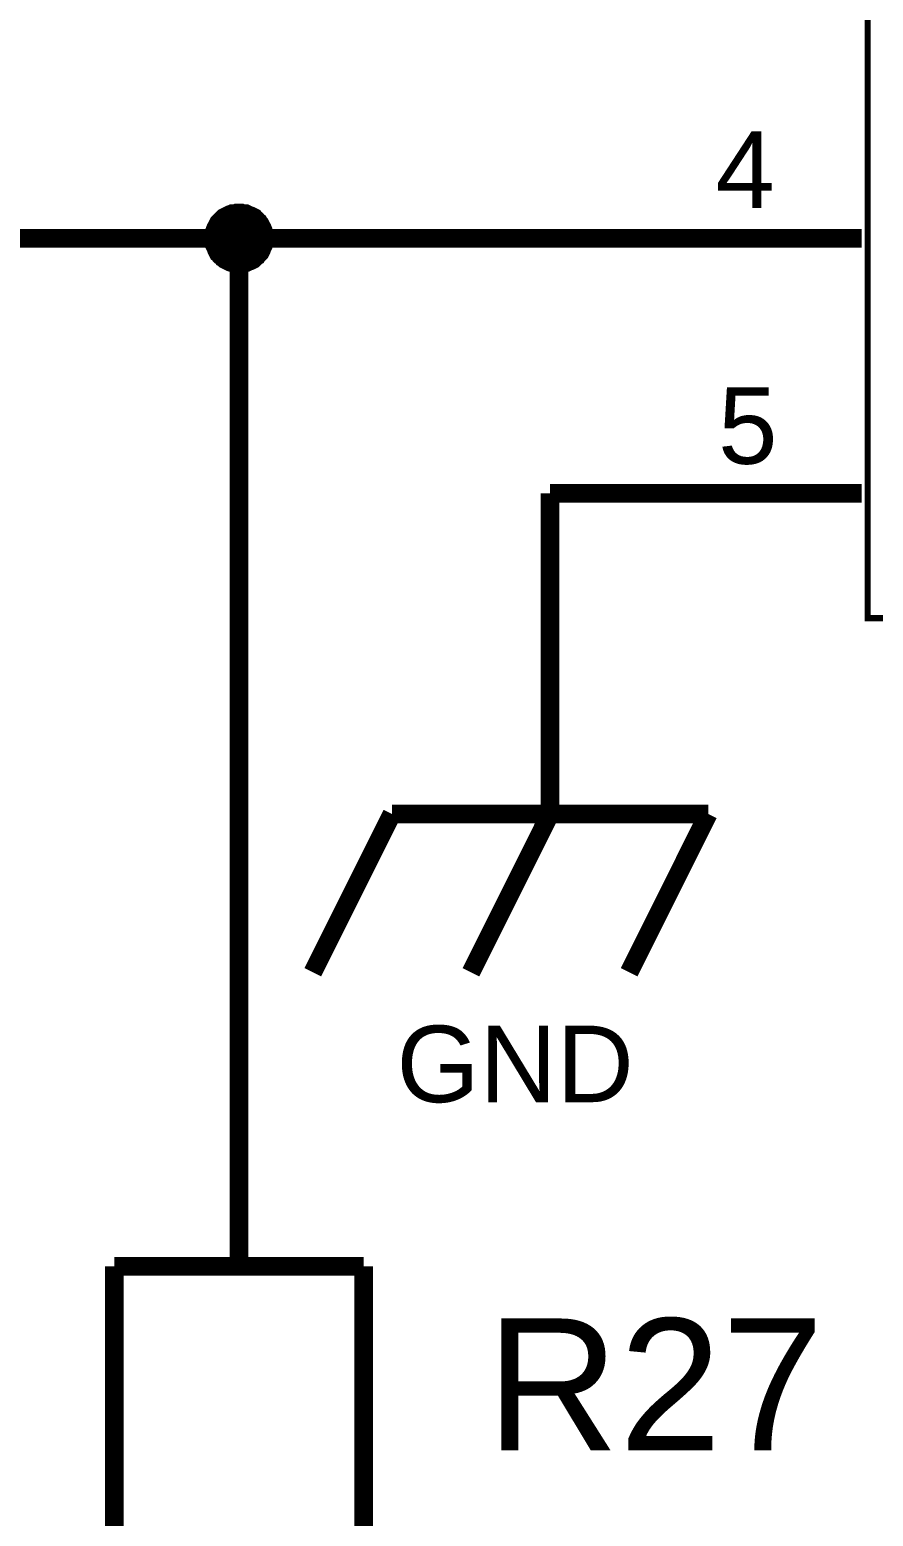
# Model space of a CAD drawing. Header units: millimetres. Extents: x 0 to 594, y 0 to 420.
# Drawn here: x 314.62 to 328.17, y 287.28 to 311.14 of the extents above; entities that cross this region are included whole.
import ezdxf

# ---------------------------------------------------------------- set-up
doc = ezdxf.new("R2010")
doc.units = ezdxf.units.MM
doc.layers.add('Sheet', color=255, linetype='Continuous')
doc.styles.get("Standard").update_dxf_attribs({"font": 'arial.ttf'})

msp = doc.modelspace()

# ---------------------------------------------------------------- linework, layer by layer
at = {"layer": 'Sheet', "color": 0, "const_width": 0.0991}
for points in [[(328.082, 317.699), (328.082, 301.696), (341.978, 301.696), (341.978, 317.699), (328.082, 317.699), (328.082, 317.699)], [(328.082, 317.699), (341.978, 317.699), (341.978, 301.696), (328.082, 301.696), (328.082, 317.699)]]:
    msp.add_lwpolyline(points, close=True, dxfattribs=at)
at = {"layer": 'Sheet', "color": 0}
for points, const_width in [([(317.478, 307.793), (317.478, 307.824), (317.478, 307.845), (317.489, 307.867), (317.489, 307.898), (317.489, 307.92), (317.499, 307.941), (317.51, 307.972), (317.52, 307.994), (317.531, 308.015), (317.542, 308.036), (317.552, 308.057), (317.563, 308.078), (317.573, 308.099), (317.594, 308.121), (317.605, 308.131), (317.626, 308.152), (317.647, 308.174), (317.658, 308.184), (317.679, 308.205), (317.7, 308.216), (317.721, 308.226), (317.743, 308.237), (317.764, 308.248), (317.785, 308.258), (317.806, 308.269), (317.838, 308.279), (317.859, 308.29), (317.88, 308.29), (317.912, 308.29), (317.933, 308.301), (317.954, 308.301), (317.986, 308.301)], 0.0991), ([(317.478, 307.793), (317.478, 307.824), (317.478, 307.845), (317.489, 307.867), (317.489, 307.898), (317.489, 307.92), (317.499, 307.941), (317.51, 307.972), (317.52, 307.994), (317.531, 308.015), (317.542, 308.036), (317.552, 308.057), (317.563, 308.078), (317.573, 308.099), (317.594, 308.121), (317.605, 308.131), (317.626, 308.152), (317.647, 308.174), (317.658, 308.184), (317.679, 308.205), (317.7, 308.216), (317.721, 308.226), (317.743, 308.237), (317.764, 308.248), (317.785, 308.258), (317.806, 308.269), (317.838, 308.279), (317.859, 308.29), (317.88, 308.29), (317.912, 308.29), (317.933, 308.301), (317.954, 308.301), (317.986, 308.301)], 0.0991), ([(317.478, 307.793), (317.478, 307.824), (317.478, 307.845), (317.489, 307.867), (317.489, 307.898), (317.489, 307.92), (317.499, 307.941), (317.51, 307.972), (317.52, 307.994), (317.531, 308.015), (317.542, 308.036), (317.552, 308.057), (317.563, 308.078), (317.573, 308.099), (317.594, 308.121), (317.605, 308.131), (317.626, 308.152), (317.647, 308.174), (317.658, 308.184), (317.679, 308.205), (317.7, 308.216), (317.721, 308.226), (317.743, 308.237), (317.764, 308.248), (317.785, 308.258), (317.806, 308.269), (317.838, 308.279), (317.859, 308.29), (317.88, 308.29), (317.912, 308.29), (317.933, 308.301), (317.954, 308.301), (317.986, 308.301)], 0.0991), ([(317.478, 307.793), (317.478, 307.824), (317.478, 307.845), (317.489, 307.867), (317.489, 307.898), (317.489, 307.92), (317.499, 307.941), (317.51, 307.972), (317.52, 307.994), (317.531, 308.015), (317.542, 308.036), (317.552, 308.057), (317.563, 308.078), (317.573, 308.099), (317.594, 308.121), (317.605, 308.131), (317.626, 308.152), (317.647, 308.174), (317.658, 308.184), (317.679, 308.205), (317.7, 308.216), (317.721, 308.226), (317.743, 308.237), (317.764, 308.248), (317.785, 308.258), (317.806, 308.269), (317.838, 308.279), (317.859, 308.29), (317.88, 308.29), (317.912, 308.29), (317.933, 308.301), (317.954, 308.301), (317.986, 308.301)], 0.0991), ([(317.478, 307.793), (317.478, 307.824), (317.478, 307.845), (317.489, 307.867), (317.489, 307.898), (317.489, 307.92), (317.499, 307.941), (317.51, 307.972), (317.52, 307.994), (317.531, 308.015), (317.542, 308.036), (317.552, 308.057), (317.563, 308.078), (317.573, 308.099), (317.594, 308.121), (317.605, 308.131), (317.626, 308.152), (317.647, 308.174), (317.658, 308.184), (317.679, 308.205), (317.7, 308.216), (317.721, 308.226), (317.743, 308.237), (317.764, 308.248), (317.785, 308.258), (317.806, 308.269), (317.838, 308.279), (317.859, 308.29), (317.88, 308.29), (317.912, 308.29), (317.933, 308.301), (317.954, 308.301), (317.986, 308.301)], 0.0991), ([(317.478, 307.793), (317.478, 307.824), (317.478, 307.845), (317.489, 307.867), (317.489, 307.898), (317.489, 307.92), (317.499, 307.941), (317.51, 307.972), (317.52, 307.994), (317.531, 308.015), (317.542, 308.036), (317.552, 308.057), (317.563, 308.078), (317.573, 308.099), (317.594, 308.121), (317.605, 308.131), (317.626, 308.152), (317.647, 308.174), (317.658, 308.184), (317.679, 308.205), (317.7, 308.216), (317.721, 308.226), (317.743, 308.237), (317.764, 308.248), (317.785, 308.258), (317.806, 308.269), (317.838, 308.279), (317.859, 308.29), (317.88, 308.29), (317.912, 308.29), (317.933, 308.301), (317.954, 308.301), (317.986, 308.301)], 0.0991), ([(317.478, 307.793), (317.478, 307.824), (317.478, 307.845), (317.489, 307.867), (317.489, 307.898), (317.489, 307.92), (317.499, 307.941), (317.51, 307.972), (317.52, 307.994), (317.531, 308.015), (317.542, 308.036), (317.552, 308.057), (317.563, 308.078), (317.573, 308.099), (317.594, 308.121), (317.605, 308.131), (317.626, 308.152), (317.647, 308.174), (317.658, 308.184), (317.679, 308.205), (317.7, 308.216), (317.721, 308.226), (317.743, 308.237), (317.764, 308.248), (317.785, 308.258), (317.806, 308.269), (317.838, 308.279), (317.859, 308.29), (317.88, 308.29), (317.912, 308.29), (317.933, 308.301), (317.954, 308.301), (317.986, 308.301)], 0.0991), ([(317.478, 307.793), (317.478, 307.824), (317.478, 307.845), (317.489, 307.867), (317.489, 307.898), (317.489, 307.92), (317.499, 307.941), (317.51, 307.972), (317.52, 307.994), (317.531, 308.015), (317.542, 308.036), (317.552, 308.057), (317.563, 308.078), (317.573, 308.099), (317.594, 308.121), (317.605, 308.131), (317.626, 308.152), (317.647, 308.174), (317.658, 308.184), (317.679, 308.205), (317.7, 308.216), (317.721, 308.226), (317.743, 308.237), (317.764, 308.248), (317.785, 308.258), (317.806, 308.269), (317.838, 308.279), (317.859, 308.29), (317.88, 308.29), (317.912, 308.29), (317.933, 308.301), (317.954, 308.301), (317.986, 308.301)], 0.0991), ([(317.986, 308.301), (317.986, 308.301)], 0.0991), ([(317.986, 308.301), (318.007, 308.301), (318.039, 308.301), (318.06, 308.29), (318.092, 308.29), (318.113, 308.29), (318.134, 308.279), (318.155, 308.269), (318.176, 308.258), (318.208, 308.248), (318.229, 308.237), (318.251, 308.226), (318.272, 308.216), (318.293, 308.205), (318.303, 308.184), (318.325, 308.174), (318.346, 308.152), (318.356, 308.131), (318.378, 308.121), (318.388, 308.099), (318.409, 308.078), (318.42, 308.057), (318.43, 308.036), (318.441, 308.015), (318.452, 307.994), (318.462, 307.972), (318.473, 307.941), (318.473, 307.92), (318.483, 307.898), (318.483, 307.867), (318.494, 307.845), (318.494, 307.824), (318.494, 307.793)], 0.0991), ([(317.986, 308.301), (317.986, 308.301)], 0.0991), ([(317.986, 308.301), (318.007, 308.301), (318.039, 308.301), (318.06, 308.29), (318.092, 308.29), (318.113, 308.29), (318.134, 308.279), (318.155, 308.269), (318.176, 308.258), (318.208, 308.248), (318.229, 308.237), (318.251, 308.226), (318.272, 308.216), (318.293, 308.205), (318.303, 308.184), (318.325, 308.174), (318.346, 308.152), (318.356, 308.131), (318.378, 308.121), (318.388, 308.099), (318.409, 308.078), (318.42, 308.057), (318.43, 308.036), (318.441, 308.015), (318.452, 307.994), (318.462, 307.972), (318.473, 307.941), (318.473, 307.92), (318.483, 307.898), (318.483, 307.867), (318.494, 307.845), (318.494, 307.824), (318.494, 307.793)], 0.0991), ([(317.986, 308.301), (317.986, 308.301)], 0.0991), ([(317.986, 308.301), (318.007, 308.301), (318.039, 308.301), (318.06, 308.29), (318.092, 308.29), (318.113, 308.29), (318.134, 308.279), (318.155, 308.269), (318.176, 308.258), (318.208, 308.248), (318.229, 308.237), (318.251, 308.226), (318.272, 308.216), (318.293, 308.205), (318.303, 308.184), (318.325, 308.174), (318.346, 308.152), (318.356, 308.131), (318.378, 308.121), (318.388, 308.099), (318.409, 308.078), (318.42, 308.057), (318.43, 308.036), (318.441, 308.015), (318.452, 307.994), (318.462, 307.972), (318.473, 307.941), (318.473, 307.92), (318.483, 307.898), (318.483, 307.867), (318.494, 307.845), (318.494, 307.824), (318.494, 307.793)], 0.0991), ([(317.986, 308.301), (317.986, 308.301)], 0.0991), ([(317.986, 308.301), (318.007, 308.301), (318.039, 308.301), (318.06, 308.29), (318.092, 308.29), (318.113, 308.29), (318.134, 308.279), (318.155, 308.269), (318.176, 308.258), (318.208, 308.248), (318.229, 308.237), (318.251, 308.226), (318.272, 308.216), (318.293, 308.205), (318.303, 308.184), (318.325, 308.174), (318.346, 308.152), (318.356, 308.131), (318.378, 308.121), (318.388, 308.099), (318.409, 308.078), (318.42, 308.057), (318.43, 308.036), (318.441, 308.015), (318.452, 307.994), (318.462, 307.972), (318.473, 307.941), (318.473, 307.92), (318.483, 307.898), (318.483, 307.867), (318.494, 307.845), (318.494, 307.824), (318.494, 307.793)], 0.0991), ([(317.986, 308.301), (317.986, 308.301)], 0.0991), ([(317.986, 308.301), (318.007, 308.301), (318.039, 308.301), (318.06, 308.29), (318.092, 308.29), (318.113, 308.29), (318.134, 308.279), (318.155, 308.269), (318.176, 308.258), (318.208, 308.248), (318.229, 308.237), (318.251, 308.226), (318.272, 308.216), (318.293, 308.205), (318.303, 308.184), (318.325, 308.174), (318.346, 308.152), (318.356, 308.131), (318.378, 308.121), (318.388, 308.099), (318.409, 308.078), (318.42, 308.057), (318.43, 308.036), (318.441, 308.015), (318.452, 307.994), (318.462, 307.972), (318.473, 307.941), (318.473, 307.92), (318.483, 307.898), (318.483, 307.867), (318.494, 307.845), (318.494, 307.824), (318.494, 307.793)], 0.0991), ([(317.986, 308.301), (317.986, 308.301)], 0.0991), ([(317.986, 308.301), (318.007, 308.301), (318.039, 308.301), (318.06, 308.29), (318.092, 308.29), (318.113, 308.29), (318.134, 308.279), (318.155, 308.269), (318.176, 308.258), (318.208, 308.248), (318.229, 308.237), (318.251, 308.226), (318.272, 308.216), (318.293, 308.205), (318.303, 308.184), (318.325, 308.174), (318.346, 308.152), (318.356, 308.131), (318.378, 308.121), (318.388, 308.099), (318.409, 308.078), (318.42, 308.057), (318.43, 308.036), (318.441, 308.015), (318.452, 307.994), (318.462, 307.972), (318.473, 307.941), (318.473, 307.92), (318.483, 307.898), (318.483, 307.867), (318.494, 307.845), (318.494, 307.824), (318.494, 307.793)], 0.0991), ([(317.986, 308.301), (317.986, 308.301)], 0.0991), ([(317.986, 308.301), (318.007, 308.301), (318.039, 308.301), (318.06, 308.29), (318.092, 308.29), (318.113, 308.29), (318.134, 308.279), (318.155, 308.269), (318.176, 308.258), (318.208, 308.248), (318.229, 308.237), (318.251, 308.226), (318.272, 308.216), (318.293, 308.205), (318.303, 308.184), (318.325, 308.174), (318.346, 308.152), (318.356, 308.131), (318.378, 308.121), (318.388, 308.099), (318.409, 308.078), (318.42, 308.057), (318.43, 308.036), (318.441, 308.015), (318.452, 307.994), (318.462, 307.972), (318.473, 307.941), (318.473, 307.92), (318.483, 307.898), (318.483, 307.867), (318.494, 307.845), (318.494, 307.824), (318.494, 307.793)], 0.0991), ([(317.986, 308.301), (317.986, 308.301)], 0.0991), ([(317.986, 308.301), (318.007, 308.301), (318.039, 308.301), (318.06, 308.29), (318.092, 308.29), (318.113, 308.29), (318.134, 308.279), (318.155, 308.269), (318.176, 308.258), (318.208, 308.248), (318.229, 308.237), (318.251, 308.226), (318.272, 308.216), (318.293, 308.205), (318.303, 308.184), (318.325, 308.174), (318.346, 308.152), (318.356, 308.131), (318.378, 308.121), (318.388, 308.099), (318.409, 308.078), (318.42, 308.057), (318.43, 308.036), (318.441, 308.015), (318.452, 307.994), (318.462, 307.972), (318.473, 307.941), (318.473, 307.92), (318.483, 307.898), (318.483, 307.867), (318.494, 307.845), (318.494, 307.824), (318.494, 307.793)], 0.0991), ([(310.186, 306.099), (310.186, 307.793), (317.986, 307.793), (322.981, 307.793)], 0.3), ([(317.986, 307.285), (317.954, 307.285), (317.933, 307.285), (317.912, 307.295), (317.88, 307.295), (317.859, 307.306), (317.838, 307.306), (317.806, 307.316), (317.785, 307.327), (317.764, 307.337), (317.743, 307.348), (317.721, 307.359), (317.7, 307.369), (317.679, 307.39), (317.658, 307.401), (317.647, 307.422), (317.626, 307.433), (317.605, 307.454), (317.594, 307.475), (317.573, 307.486), (317.563, 307.507), (317.552, 307.528), (317.542, 307.549), (317.531, 307.57), (317.52, 307.602), (317.51, 307.623), (317.499, 307.644), (317.489, 307.666), (317.489, 307.687), (317.489, 307.718), (317.478, 307.74), (317.478, 307.771), (317.478, 307.793)], 0.0991), ([(317.478, 307.793), (317.478, 307.793)], 0.0991), ([(317.986, 307.285), (317.954, 307.285), (317.933, 307.285), (317.912, 307.295), (317.88, 307.295), (317.859, 307.306), (317.838, 307.306), (317.806, 307.316), (317.785, 307.327), (317.764, 307.337), (317.743, 307.348), (317.721, 307.359), (317.7, 307.369), (317.679, 307.39), (317.658, 307.401), (317.647, 307.422), (317.626, 307.433), (317.605, 307.454), (317.594, 307.475), (317.573, 307.486), (317.563, 307.507), (317.552, 307.528), (317.542, 307.549), (317.531, 307.57), (317.52, 307.602), (317.51, 307.623), (317.499, 307.644), (317.489, 307.666), (317.489, 307.687), (317.489, 307.718), (317.478, 307.74), (317.478, 307.771), (317.478, 307.793)], 0.0991), ([(317.478, 307.793), (317.478, 307.793)], 0.0991), ([(317.986, 307.285), (317.954, 307.285), (317.933, 307.285), (317.912, 307.295), (317.88, 307.295), (317.859, 307.306), (317.838, 307.306), (317.806, 307.316), (317.785, 307.327), (317.764, 307.337), (317.743, 307.348), (317.721, 307.359), (317.7, 307.369), (317.679, 307.39), (317.658, 307.401), (317.647, 307.422), (317.626, 307.433), (317.605, 307.454), (317.594, 307.475), (317.573, 307.486), (317.563, 307.507), (317.552, 307.528), (317.542, 307.549), (317.531, 307.57), (317.52, 307.602), (317.51, 307.623), (317.499, 307.644), (317.489, 307.666), (317.489, 307.687), (317.489, 307.718), (317.478, 307.74), (317.478, 307.771), (317.478, 307.793)], 0.0991), ([(317.478, 307.793), (317.478, 307.793)], 0.0991), ([(317.986, 307.285), (317.954, 307.285), (317.933, 307.285), (317.912, 307.295), (317.88, 307.295), (317.859, 307.306), (317.838, 307.306), (317.806, 307.316), (317.785, 307.327), (317.764, 307.337), (317.743, 307.348), (317.721, 307.359), (317.7, 307.369), (317.679, 307.39), (317.658, 307.401), (317.647, 307.422), (317.626, 307.433), (317.605, 307.454), (317.594, 307.475), (317.573, 307.486), (317.563, 307.507), (317.552, 307.528), (317.542, 307.549), (317.531, 307.57), (317.52, 307.602), (317.51, 307.623), (317.499, 307.644), (317.489, 307.666), (317.489, 307.687), (317.489, 307.718), (317.478, 307.74), (317.478, 307.771), (317.478, 307.793)], 0.0991), ([(317.478, 307.793), (317.478, 307.793)], 0.0991), ([(317.986, 307.285), (317.954, 307.285), (317.933, 307.285), (317.912, 307.295), (317.88, 307.295), (317.859, 307.306), (317.838, 307.306), (317.806, 307.316), (317.785, 307.327), (317.764, 307.337), (317.743, 307.348), (317.721, 307.359), (317.7, 307.369), (317.679, 307.39), (317.658, 307.401), (317.647, 307.422), (317.626, 307.433), (317.605, 307.454), (317.594, 307.475), (317.573, 307.486), (317.563, 307.507), (317.552, 307.528), (317.542, 307.549), (317.531, 307.57), (317.52, 307.602), (317.51, 307.623), (317.499, 307.644), (317.489, 307.666), (317.489, 307.687), (317.489, 307.718), (317.478, 307.74), (317.478, 307.771), (317.478, 307.793)], 0.0991), ([(317.478, 307.793), (317.478, 307.793)], 0.0991), ([(317.986, 307.285), (317.954, 307.285), (317.933, 307.285), (317.912, 307.295), (317.88, 307.295), (317.859, 307.306), (317.838, 307.306), (317.806, 307.316), (317.785, 307.327), (317.764, 307.337), (317.743, 307.348), (317.721, 307.359), (317.7, 307.369), (317.679, 307.39), (317.658, 307.401), (317.647, 307.422), (317.626, 307.433), (317.605, 307.454), (317.594, 307.475), (317.573, 307.486), (317.563, 307.507), (317.552, 307.528), (317.542, 307.549), (317.531, 307.57), (317.52, 307.602), (317.51, 307.623), (317.499, 307.644), (317.489, 307.666), (317.489, 307.687), (317.489, 307.718), (317.478, 307.74), (317.478, 307.771), (317.478, 307.793)], 0.0991), ([(317.478, 307.793), (317.478, 307.793)], 0.0991), ([(317.986, 307.285), (317.954, 307.285), (317.933, 307.285), (317.912, 307.295), (317.88, 307.295), (317.859, 307.306), (317.838, 307.306), (317.806, 307.316), (317.785, 307.327), (317.764, 307.337), (317.743, 307.348), (317.721, 307.359), (317.7, 307.369), (317.679, 307.39), (317.658, 307.401), (317.647, 307.422), (317.626, 307.433), (317.605, 307.454), (317.594, 307.475), (317.573, 307.486), (317.563, 307.507), (317.552, 307.528), (317.542, 307.549), (317.531, 307.57), (317.52, 307.602), (317.51, 307.623), (317.499, 307.644), (317.489, 307.666), (317.489, 307.687), (317.489, 307.718), (317.478, 307.74), (317.478, 307.771), (317.478, 307.793)], 0.0991), ([(317.478, 307.793), (317.478, 307.793)], 0.0991), ([(317.986, 307.285), (317.954, 307.285), (317.933, 307.285), (317.912, 307.295), (317.88, 307.295), (317.859, 307.306), (317.838, 307.306), (317.806, 307.316), (317.785, 307.327), (317.764, 307.337), (317.743, 307.348), (317.721, 307.359), (317.7, 307.369), (317.679, 307.39), (317.658, 307.401), (317.647, 307.422), (317.626, 307.433), (317.605, 307.454), (317.594, 307.475), (317.573, 307.486), (317.563, 307.507), (317.552, 307.528), (317.542, 307.549), (317.531, 307.57), (317.52, 307.602), (317.51, 307.623), (317.499, 307.644), (317.489, 307.666), (317.489, 307.687), (317.489, 307.718), (317.478, 307.74), (317.478, 307.771), (317.478, 307.793)], 0.0991), ([(317.478, 307.793), (317.478, 307.793)], 0.0991), ([(317.986, 307.793), (317.986, 296.299)], 0.3), ([(318.494, 307.793), (318.494, 307.771), (318.494, 307.74), (318.483, 307.718), (318.483, 307.687), (318.473, 307.666), (318.473, 307.644), (318.462, 307.623), (318.452, 307.602), (318.441, 307.57), (318.43, 307.549), (318.42, 307.528), (318.409, 307.507), (318.388, 307.486), (318.378, 307.475), (318.356, 307.454), (318.346, 307.433), (318.325, 307.422), (318.303, 307.401), (318.293, 307.39), (318.272, 307.369), (318.251, 307.359), (318.229, 307.348), (318.208, 307.337), (318.176, 307.327), (318.155, 307.316), (318.134, 307.306), (318.113, 307.306), (318.092, 307.295), (318.06, 307.295), (318.039, 307.285), (318.007, 307.285), (317.986, 307.285)], 0.0991), ([(318.494, 307.793), (318.494, 307.771), (318.494, 307.74), (318.483, 307.718), (318.483, 307.687), (318.473, 307.666), (318.473, 307.644), (318.462, 307.623), (318.452, 307.602), (318.441, 307.57), (318.43, 307.549), (318.42, 307.528), (318.409, 307.507), (318.388, 307.486), (318.378, 307.475), (318.356, 307.454), (318.346, 307.433), (318.325, 307.422), (318.303, 307.401), (318.293, 307.39), (318.272, 307.369), (318.251, 307.359), (318.229, 307.348), (318.208, 307.337), (318.176, 307.327), (318.155, 307.316), (318.134, 307.306), (318.113, 307.306), (318.092, 307.295), (318.06, 307.295), (318.039, 307.285), (318.007, 307.285), (317.986, 307.285)], 0.0991), ([(318.494, 307.793), (318.494, 307.771), (318.494, 307.74), (318.483, 307.718), (318.483, 307.687), (318.473, 307.666), (318.473, 307.644), (318.462, 307.623), (318.452, 307.602), (318.441, 307.57), (318.43, 307.549), (318.42, 307.528), (318.409, 307.507), (318.388, 307.486), (318.378, 307.475), (318.356, 307.454), (318.346, 307.433), (318.325, 307.422), (318.303, 307.401), (318.293, 307.39), (318.272, 307.369), (318.251, 307.359), (318.229, 307.348), (318.208, 307.337), (318.176, 307.327), (318.155, 307.316), (318.134, 307.306), (318.113, 307.306), (318.092, 307.295), (318.06, 307.295), (318.039, 307.285), (318.007, 307.285), (317.986, 307.285)], 0.0991), ([(318.494, 307.793), (318.494, 307.771), (318.494, 307.74), (318.483, 307.718), (318.483, 307.687), (318.473, 307.666), (318.473, 307.644), (318.462, 307.623), (318.452, 307.602), (318.441, 307.57), (318.43, 307.549), (318.42, 307.528), (318.409, 307.507), (318.388, 307.486), (318.378, 307.475), (318.356, 307.454), (318.346, 307.433), (318.325, 307.422), (318.303, 307.401), (318.293, 307.39), (318.272, 307.369), (318.251, 307.359), (318.229, 307.348), (318.208, 307.337), (318.176, 307.327), (318.155, 307.316), (318.134, 307.306), (318.113, 307.306), (318.092, 307.295), (318.06, 307.295), (318.039, 307.285), (318.007, 307.285), (317.986, 307.285)], 0.0991), ([(318.494, 307.793), (318.494, 307.771), (318.494, 307.74), (318.483, 307.718), (318.483, 307.687), (318.473, 307.666), (318.473, 307.644), (318.462, 307.623), (318.452, 307.602), (318.441, 307.57), (318.43, 307.549), (318.42, 307.528), (318.409, 307.507), (318.388, 307.486), (318.378, 307.475), (318.356, 307.454), (318.346, 307.433), (318.325, 307.422), (318.303, 307.401), (318.293, 307.39), (318.272, 307.369), (318.251, 307.359), (318.229, 307.348), (318.208, 307.337), (318.176, 307.327), (318.155, 307.316), (318.134, 307.306), (318.113, 307.306), (318.092, 307.295), (318.06, 307.295), (318.039, 307.285), (318.007, 307.285), (317.986, 307.285)], 0.0991), ([(318.494, 307.793), (318.494, 307.771), (318.494, 307.74), (318.483, 307.718), (318.483, 307.687), (318.473, 307.666), (318.473, 307.644), (318.462, 307.623), (318.452, 307.602), (318.441, 307.57), (318.43, 307.549), (318.42, 307.528), (318.409, 307.507), (318.388, 307.486), (318.378, 307.475), (318.356, 307.454), (318.346, 307.433), (318.325, 307.422), (318.303, 307.401), (318.293, 307.39), (318.272, 307.369), (318.251, 307.359), (318.229, 307.348), (318.208, 307.337), (318.176, 307.327), (318.155, 307.316), (318.134, 307.306), (318.113, 307.306), (318.092, 307.295), (318.06, 307.295), (318.039, 307.285), (318.007, 307.285), (317.986, 307.285)], 0.0991), ([(318.494, 307.793), (318.494, 307.771), (318.494, 307.74), (318.483, 307.718), (318.483, 307.687), (318.473, 307.666), (318.473, 307.644), (318.462, 307.623), (318.452, 307.602), (318.441, 307.57), (318.43, 307.549), (318.42, 307.528), (318.409, 307.507), (318.388, 307.486), (318.378, 307.475), (318.356, 307.454), (318.346, 307.433), (318.325, 307.422), (318.303, 307.401), (318.293, 307.39), (318.272, 307.369), (318.251, 307.359), (318.229, 307.348), (318.208, 307.337), (318.176, 307.327), (318.155, 307.316), (318.134, 307.306), (318.113, 307.306), (318.092, 307.295), (318.06, 307.295), (318.039, 307.285), (318.007, 307.285), (317.986, 307.285)], 0.0991), ([(318.494, 307.793), (318.494, 307.771), (318.494, 307.74), (318.483, 307.718), (318.483, 307.687), (318.473, 307.666), (318.473, 307.644), (318.462, 307.623), (318.452, 307.602), (318.441, 307.57), (318.43, 307.549), (318.42, 307.528), (318.409, 307.507), (318.388, 307.486), (318.378, 307.475), (318.356, 307.454), (318.346, 307.433), (318.325, 307.422), (318.303, 307.401), (318.293, 307.39), (318.272, 307.369), (318.251, 307.359), (318.229, 307.348), (318.208, 307.337), (318.176, 307.327), (318.155, 307.316), (318.134, 307.306), (318.113, 307.306), (318.092, 307.295), (318.06, 307.295), (318.039, 307.285), (318.007, 307.285), (317.986, 307.285)], 0.0991), ([(318.494, 307.793), (318.494, 307.793), (318.494, 307.793), (318.494, 307.793), (318.494, 307.793), (318.494, 307.793), (318.494, 307.793), (318.494, 307.793), (318.494, 307.793), (318.494, 307.793), (318.494, 307.793), (318.494, 307.793), (318.494, 307.793), (318.494, 307.793), (318.494, 307.793), (318.494, 307.793), (318.494, 307.793), (318.494, 307.793), (318.494, 307.793), (318.494, 307.793), (318.494, 307.793), (318.494, 307.793), (318.494, 307.793), (318.494, 307.793), (318.494, 307.793), (318.494, 307.793), (318.494, 307.793), (318.494, 307.793), (318.494, 307.793), (318.494, 307.793), (318.494, 307.793), (318.494, 307.793), (318.494, 307.793)], 0.0991), ([(318.494, 307.793), (318.494, 307.793)], 0.0991), ([(318.494, 307.793), (318.494, 307.793), (318.494, 307.793), (318.494, 307.793), (318.494, 307.793), (318.494, 307.793), (318.494, 307.793), (318.494, 307.793), (318.494, 307.793), (318.494, 307.793), (318.494, 307.793), (318.494, 307.793), (318.494, 307.793), (318.494, 307.793), (318.494, 307.793), (318.494, 307.793), (318.494, 307.793), (318.494, 307.793), (318.494, 307.793), (318.494, 307.793), (318.494, 307.793), (318.494, 307.793), (318.494, 307.793), (318.494, 307.793), (318.494, 307.793), (318.494, 307.793), (318.494, 307.793), (318.494, 307.793), (318.494, 307.793), (318.494, 307.793), (318.494, 307.793), (318.494, 307.793), (318.494, 307.793)], 0.0991), ([(318.494, 307.793), (318.494, 307.793)], 0.0991), ([(318.494, 307.793), (318.494, 307.793), (318.494, 307.793), (318.494, 307.793), (318.494, 307.793), (318.494, 307.793), (318.494, 307.793), (318.494, 307.793), (318.494, 307.793), (318.494, 307.793), (318.494, 307.793), (318.494, 307.793), (318.494, 307.793), (318.494, 307.793), (318.494, 307.793), (318.494, 307.793), (318.494, 307.793), (318.494, 307.793), (318.494, 307.793), (318.494, 307.793), (318.494, 307.793), (318.494, 307.793), (318.494, 307.793), (318.494, 307.793), (318.494, 307.793), (318.494, 307.793), (318.494, 307.793), (318.494, 307.793), (318.494, 307.793), (318.494, 307.793), (318.494, 307.793), (318.494, 307.793), (318.494, 307.793)], 0.0991), ([(318.494, 307.793), (318.494, 307.793)], 0.0991), ([(318.494, 307.793), (318.494, 307.793), (318.494, 307.793), (318.494, 307.793), (318.494, 307.793), (318.494, 307.793), (318.494, 307.793), (318.494, 307.793), (318.494, 307.793), (318.494, 307.793), (318.494, 307.793), (318.494, 307.793), (318.494, 307.793), (318.494, 307.793), (318.494, 307.793), (318.494, 307.793), (318.494, 307.793), (318.494, 307.793), (318.494, 307.793), (318.494, 307.793), (318.494, 307.793), (318.494, 307.793), (318.494, 307.793), (318.494, 307.793), (318.494, 307.793), (318.494, 307.793), (318.494, 307.793), (318.494, 307.793), (318.494, 307.793), (318.494, 307.793), (318.494, 307.793), (318.494, 307.793), (318.494, 307.793)], 0.0991), ([(318.494, 307.793), (318.494, 307.793)], 0.0991), ([(318.494, 307.793), (318.494, 307.793), (318.494, 307.793), (318.494, 307.793), (318.494, 307.793), (318.494, 307.793), (318.494, 307.793), (318.494, 307.793), (318.494, 307.793), (318.494, 307.793), (318.494, 307.793), (318.494, 307.793), (318.494, 307.793), (318.494, 307.793), (318.494, 307.793), (318.494, 307.793), (318.494, 307.793), (318.494, 307.793), (318.494, 307.793), (318.494, 307.793), (318.494, 307.793), (318.494, 307.793), (318.494, 307.793), (318.494, 307.793), (318.494, 307.793), (318.494, 307.793), (318.494, 307.793), (318.494, 307.793), (318.494, 307.793), (318.494, 307.793), (318.494, 307.793), (318.494, 307.793), (318.494, 307.793)], 0.0991), ([(318.494, 307.793), (318.494, 307.793)], 0.0991), ([(318.494, 307.793), (318.494, 307.793), (318.494, 307.793), (318.494, 307.793), (318.494, 307.793), (318.494, 307.793), (318.494, 307.793), (318.494, 307.793), (318.494, 307.793), (318.494, 307.793), (318.494, 307.793), (318.494, 307.793), (318.494, 307.793), (318.494, 307.793), (318.494, 307.793), (318.494, 307.793), (318.494, 307.793), (318.494, 307.793), (318.494, 307.793), (318.494, 307.793), (318.494, 307.793), (318.494, 307.793), (318.494, 307.793), (318.494, 307.793), (318.494, 307.793), (318.494, 307.793), (318.494, 307.793), (318.494, 307.793), (318.494, 307.793), (318.494, 307.793), (318.494, 307.793), (318.494, 307.793), (318.494, 307.793)], 0.0991), ([(318.494, 307.793), (318.494, 307.793)], 0.0991), ([(318.494, 307.793), (318.494, 307.793), (318.494, 307.793), (318.494, 307.793), (318.494, 307.793), (318.494, 307.793), (318.494, 307.793), (318.494, 307.793), (318.494, 307.793), (318.494, 307.793), (318.494, 307.793), (318.494, 307.793), (318.494, 307.793), (318.494, 307.793), (318.494, 307.793), (318.494, 307.793), (318.494, 307.793), (318.494, 307.793), (318.494, 307.793), (318.494, 307.793), (318.494, 307.793), (318.494, 307.793), (318.494, 307.793), (318.494, 307.793), (318.494, 307.793), (318.494, 307.793), (318.494, 307.793), (318.494, 307.793), (318.494, 307.793), (318.494, 307.793), (318.494, 307.793), (318.494, 307.793), (318.494, 307.793)], 0.0991), ([(318.494, 307.793), (318.494, 307.793)], 0.0991), ([(318.494, 307.793), (318.494, 307.793), (318.494, 307.793), (318.494, 307.793), (318.494, 307.793), (318.494, 307.793), (318.494, 307.793), (318.494, 307.793), (318.494, 307.793), (318.494, 307.793), (318.494, 307.793), (318.494, 307.793), (318.494, 307.793), (318.494, 307.793), (318.494, 307.793), (318.494, 307.793), (318.494, 307.793), (318.494, 307.793), (318.494, 307.793), (318.494, 307.793), (318.494, 307.793), (318.494, 307.793), (318.494, 307.793), (318.494, 307.793), (318.494, 307.793), (318.494, 307.793), (318.494, 307.793), (318.494, 307.793), (318.494, 307.793), (318.494, 307.793), (318.494, 307.793), (318.494, 307.793), (318.494, 307.793)], 0.0991), ([(318.494, 307.793), (318.494, 307.793)], 0.0991), ([(327.987, 307.793), (322.981, 307.793)], 0.3), ([(327.987, 303.697), (322.981, 303.697)], 0.3), ([(322.981, 301.093), (322.981, 303.697)], 0.3), ([(322.981, 301.093), (322.981, 298.553)], 0.3), ([(320.441, 298.553), (319.171, 296.013)], 0.3), ([(320.441, 298.553), (325.521, 298.553)], 0.3), ([(322.981, 298.553), (321.711, 296.013)], 0.3), ([(325.521, 298.553), (324.251, 296.013)], 0.3), ([(317.986, 296.299), (317.986, 291.293)], 0.3), ([(317.986, 291.293), (317.986, 296.299)], 0.3), ([(315.986, 291.293), (315.986, 281.291)], 0.3), ([(315.986, 291.293), (319.986, 291.293)], 0.3), ([(319.986, 281.291), (319.986, 291.293)], 0.3)]:
    msp.add_lwpolyline(points, dxfattribs=dict(at, const_width=const_width))
at = {"layer": 'Sheet', "color": 0, "const_width": 0.508}
msp.add_lwpolyline([(317.725, 307.8, 1), (318.233, 307.8, 1)], format="xyb", close=True, dxfattribs=at)

# ---------------------------------------------------------------- texts
at = {"layer": 'Sheet', "color": 0}
for s, height, p in [('4', 1.228, (325.637, 308.279)), ('5', 1.228, (325.68, 304.173)), ('GND', 1.2277, (320.515, 293.928)), ('R27', 2.1167, (321.955, 288.34))]:
    msp.add_text(s, height=height, dxfattribs=at).set_placement(p)

doc.saveas('drawing.dxf')
